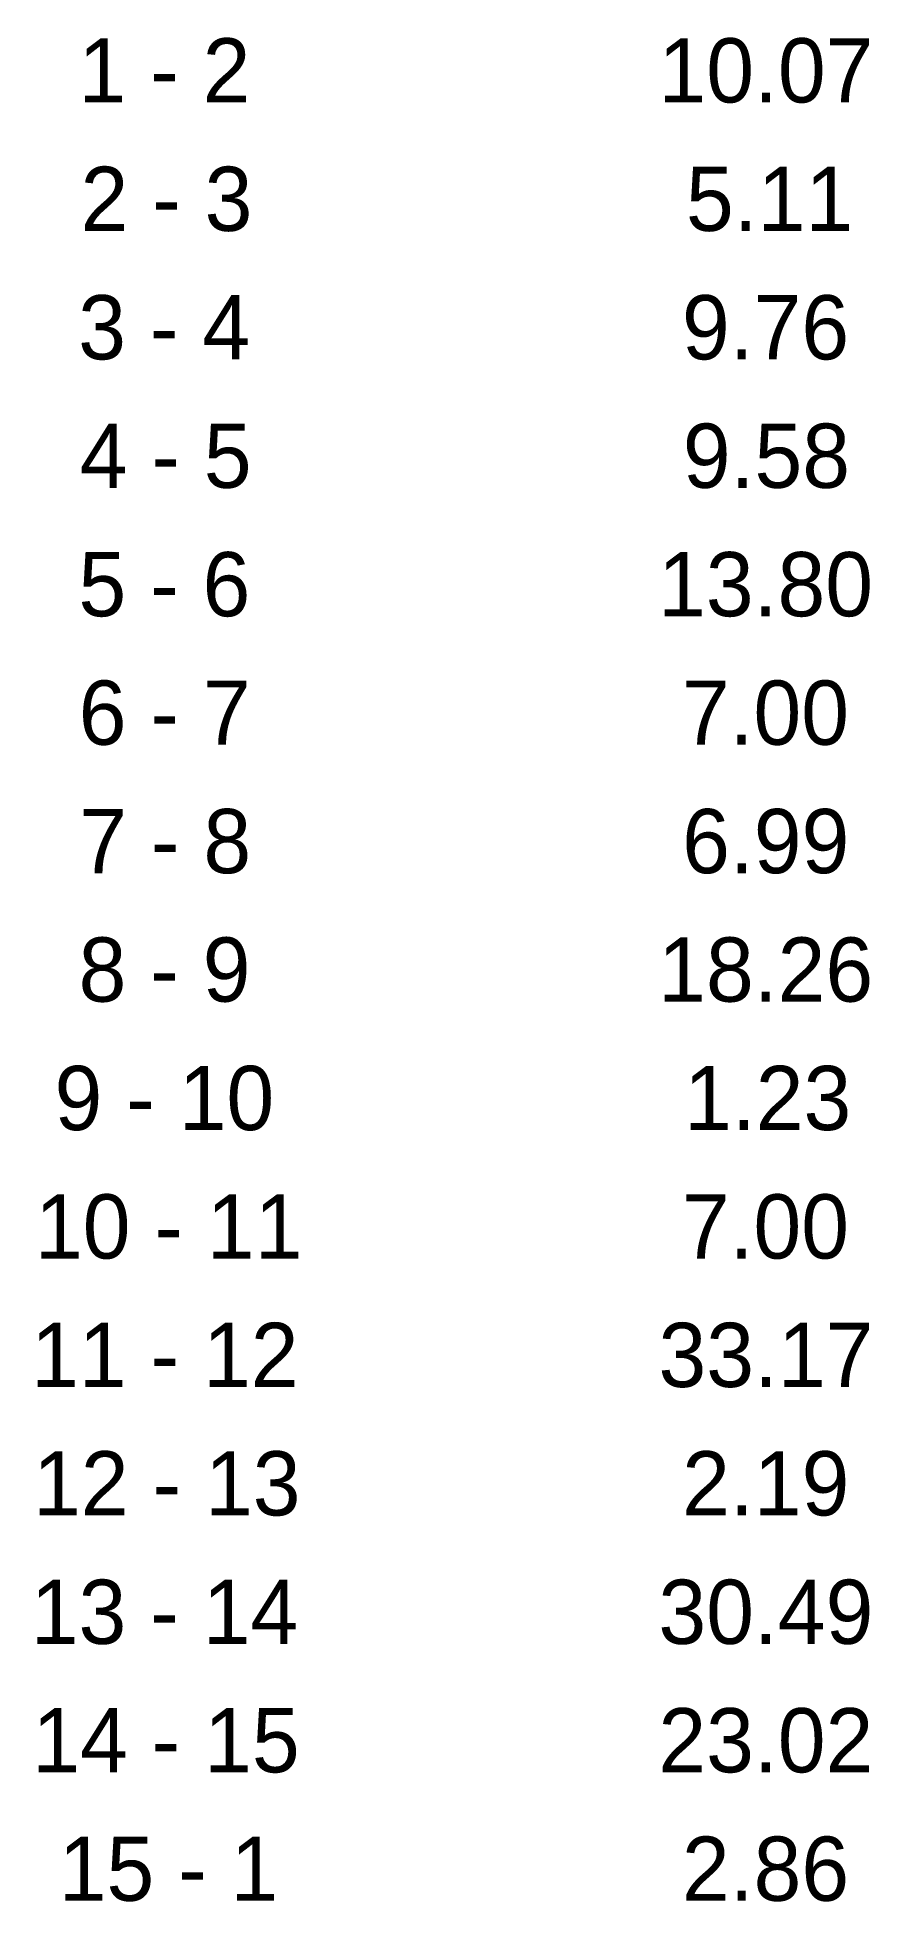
# Model space of a CAD drawing. Extents: x 535716 to 536234, y 1836751 to 1837371.
# Drawn here: x 535715.92 to 535735.36, y 1836750.56 to 1836794.11 of the extents above.
import ezdxf

# ---------------------------------------------------------------- set-up
doc = ezdxf.new("R2010")
doc.units = 0
doc.layers.add('Level 52', color=7, linetype='Continuous')

msp = doc.modelspace()

# ---------------------------------------------------------------- texts
at = {"layer": 'Level 52'}
for s, p in [('1 - 2', (535716.888, 1836792.583)), ('10.07', (535730.429, 1836792.583)), ('2 - 3', (535716.934, 1836789.583)), ('5.11', (535731.07, 1836789.583)), ('3 - 4', (535716.88, 1836786.583)), ('9.76', (535730.976, 1836786.583)), ('4 - 5', (535716.915, 1836783.583)), ('9.58', (535730.997, 1836783.583)), ('5 - 6', (535716.885, 1836780.583)), ('13.80', (535730.419, 1836780.583)), ('6 - 7', (535716.892, 1836777.583)), ('7.00', (535730.973, 1836777.583)), ('7 - 8', (535716.905, 1836774.583)), ('6.99', (535730.981, 1836774.583)), ('8 - 9', (535716.889, 1836771.583)), ('18.26', (535730.422, 1836771.583)), ('9 - 10', (535716.327, 1836768.583)), ('1.23', (535731.026, 1836768.583)), ('10 - 11', (535715.87, 1836765.583)), ('7.00', (535730.973, 1836765.583)), ('11 - 12', (535715.78, 1836762.583)), ('33.17', (535730.429, 1836762.583)), ('12 - 13', (535715.826, 1836759.583)), ('2.19', (535730.981, 1836759.583)), ('13 - 14', (535715.772, 1836756.583)), ('30.49', (535730.427, 1836756.583)), ('14 - 15', (535715.807, 1836753.583)), ('23.02', (535730.426, 1836753.583)), ('15 - 1', (535716.424, 1836750.583)), ('2.86', (535730.976, 1836750.583))]:
    msp.add_text(s, height=1.5, dxfattribs=at).set_placement(p)

doc.saveas('drawing.dxf')
